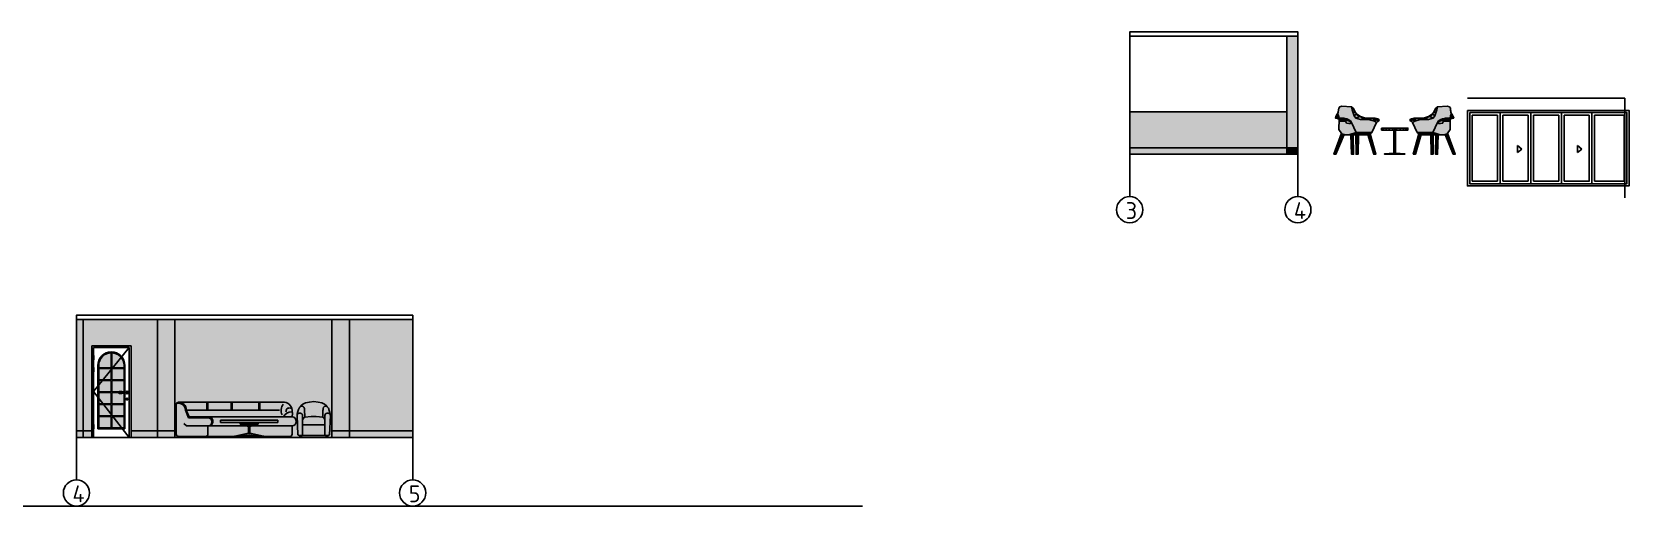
# Model space of a CAD drawing. Header units: inches. Extents: x -59797 to 874375, y -412711 to 5867.
# Drawn here: x 491289 to 527863, y -180190 to -169335 of the extents above; entities that cross this region are included whole.
import ezdxf

# ---------------------------------------------------------------- set-up
doc = ezdxf.new("R2010")
doc.units = ezdxf.units.IN
doc.header["$MEASUREMENT"] = 0
for name, color, linetype in [('1', 7, 'Continuous'), ('135', 135, 'Continuous'), ('FUR', 42, 'Continuous'), ('HA', 9, 'Continuous'), ('NOITHAT', 21, 'Continuous'), ('Plan 1', 7, 'Continuous'), ('SKIRTING', 2, 'Continuous'), ('wood', 26, 'Continuous')]:
    doc.layers.add(name, color=color, linetype=linetype)
doc.styles.add('gost', font='GOST Common.ttf')

# ---------------------------------------------------------------- blocks, each defined once
blk = doc.blocks.new('divan')
at = {"true_color": 0xece3d9, "transparency": 33554687}
h = blk.add_hatch(color=254, dxfattribs=at)
h.dxf.hatch_style = 1
h.paths.add_polyline_path([(767, -669), (-1144, -669, -0.040026), (-1161, -669), (-1161, -857, -0.414214), (-1213, -910), (-721, -910), (717, -910, 0.420231), (767, -857)])
h.paths.add_polyline_path([(-1161, -669), (-1162, -669, 0.99999), (-1162, -481), (-1609, -481), (-1675, -303, 0.414214), (-1832, -146), (-1874, -146, 0.162278), (-1884, -178), (-1884, -857, 0.414214), (-1832, -910), (-1213, -910, 0.414214), (-1161, -857)])
h.paths.add_polyline_path([(-1141, -460), (-1162, -460), (-1558, -460, -0.313327), (-1607, -426), (-1653, -303), (-1654, -303, 0.414214), (-1832, -125, 0.236068), (-1874, -146), (-1832, -146, -0.414214), (-1675, -303), (-1609, -481), (-1162, -481, -0.985066), (-1159, -669), (-1144, -669, 0.920338)])
h.paths.add_polyline_path([(768, -460), (-1141, -460, -0.920338), (-1144, -669), (767, -669), (768, -669, 0.9)])
h.paths.add_polyline_path([(755, -346, -0.13364), (765, -349, 0.424273), (590, -125), (-1832, -125, -0.407837), (-1654, -299), (-1607, -426, 0.313329), (-1558, -460), (-1162, -460, -0.048279), (-1141, -460), (568, -460, -0.294022)])
h.paths.add_polyline_path([(775, -372, 0.471778), (755, -346, 0.295201), (568, -460), (768, -460)])
h = blk.add_hatch(color=254, dxfattribs=at)
h.dxf.hatch_style = 1
h.paths.add_polyline_path([(-1607, -426, 0.313327), (-1558, -460), (-1162, -460, -1.086581), (-1159, -669, -0.005909), (-1161, -669), (-1161, -669), (-1162, -669, 0.007518), (-1159, -669, 1.086581), (-1162, -460), (-1558, -460, -0.313327), (-1607, -426), (-1653, -303), (-1654, -303, 0.005455), (-1654, -299)], flags=16)
at = {"true_color": 0x636466, "transparency": 33554687}
h = blk.add_hatch(color=251, dxfattribs=at)
h.dxf.hatch_style = 1
h.paths.add_polyline_path([(-1221, -910), (-1300, -910), (-1300, -933), (-1221, -933)])
h.paths.add_polyline_path([(-1725, -910), (-1804, -910), (-1804, -933), (-1725, -933)])
h.paths.add_polyline_path([(672, -910), (593, -910), (593, -933), (672, -933)])
blk.add_lwpolyline([(-1832, -910), (-1213, -910)])
at = {"layer": '1', "color": 18, "true_color": 0x000000}
for p, q in [((-1832, -125), (590, -125)), ((-1609, -481), (-1675, -303)), ((-1654, -303), (-895, -303)), ((-1186, -147), (-1186, -288)), ((-1160, -147), (-1160, -288)), ((-895, -303), (478, -303)), ((-628, -147), (-628, -288)), ((-602, -147), (-602, -288)), ((2, -147), (2, -288)), ((28, -147), (28, -288)), ((637, -292), (620, -342)), ((760, -269), (696, -257)), ((-1648, -669), (-1714, -609)), ((-1162, -481), (-1609, -481)), ((-1162, -460), (768, -460)), ((-1159, -669), (768, -669)), ((767, -669), (767, -857)), ((775, -372), (768, -460)), ((-1213, -910), (-721, -910)), ((-721, -910), (716, -910)), ((593, -910), (593, -933)), ((672, -933), (593, -933)), ((672, -910), (672, -933))]:
    blk.add_line(p, q, dxfattribs=at)
for centre, radius, start, end in [((-1832, -303), 157, 0, 90), ((758, -315), 243, 143.0663, 204.1837), ((750, -548), 202, 88.3753, 154.1619), ((570, -322), 197, 352.0804, 84.0888), ((686, -309), 52.3, 79.3564, 161.325), ((754, -367), 20.9, 346.2698, 87.2974), ((-1162, -575), 94.1, 270, 90), ((757, -564), 105, 276.0256, 83.9744), ((717, -859), 50.5, 269.1696, 2.005)]:
    blk.add_arc(centre, radius, start, end, dxfattribs=at)
at = {"layer": 'NOITHAT', "color": 18, "linetype": 'Continuous', "true_color": 0x000000}
for p, q in [((-1884, -857), (-1884, -178)), ((-1832, -146), (-1874, -146)), ((-1607, -426), (-1656, -296)), ((-1162, -669), (-1648, -669)), ((-1162, -460), (-1558, -460)), ((-1161, -669), (-1161, -857)), ((-1804, -910), (-1804, -933)), ((-1725, -933), (-1804, -933)), ((-1725, -910), (-1725, -933)), ((-1300, -910), (-1300, -933)), ((-1221, -933), (-1300, -933)), ((-1221, -910), (-1221, -933))]:
    blk.add_line(p, q, dxfattribs=at)
for centre, radius, start, end in [((-1832, -178), 52.3, 90, 180), ((-1832, -303), 178, 0, 90), ((-1558, -407), 52.3, 200.4108, 270), ((-1151, -564), 105, 266.0237, 95.528), ((-1832, -857), 52.3, 180, 270), ((-1213, -857), 52.3, 270, 0)]:
    blk.add_arc(centre, radius, start, end, dxfattribs=at)
blk = doc.blocks.new('kreslo')
at = {"true_color": 0xece3d9, "transparency": 33554687}
h = blk.add_hatch(color=254, dxfattribs=at)
h.dxf.hatch_style = 1
h.paths.add_polyline_path([(91, 401), (96, 408), (101, 414), (106, 419), (112, 423), (118, 426), (124, 428), (130, 429), (137, 430), (143, 429), (150, 428), (157, 427), (164, 424), (171, 420), (179, 414), (155, 449), (117, 480), (57, 505), (-33, 525), (-132, 536), (-230, 525), (-321, 505), (-380, 480), (-418, 449), (-443, 414), (-435, 420), (-428, 424), (-421, 427), (-414, 428), (-407, 429), (-400, 430), (-394, 429), (-387, 428), (-381, 426), (-375, 423), (-369, 419), (-364, 414), (-359, 408), (-355, 401), (-351, 391), (-347, 377), (-344, 356), (-342, 328), (-340, 290), (-339, 241), (-338, 179), (-189, 193), (-111, 193), (-75, 193), (75, 179), (75, 241), (76, 290), (78, 328), (81, 356), (84, 377), (87, 391)])
h.paths.add_polyline_path([(96, 165), (75, 179), (-75, 193), (-153, 193), (-189, 193), (-338, 179), (-360, 165), (-387, 116), (-387, 0), (124, 0), (124, 116)])
h.paths.add_polyline_path([(-347, 377), (-351, 391), (-355, 401), (-359, 408), (-364, 414), (-369, 419), (-375, 423), (-381, 426), (-387, 428), (-394, 429), (-400, 430), (-407, 429), (-414, 428), (-421, 427), (-428, 424), (-435, 420), (-441, 415), (-448, 409), (-455, 401), (-461, 392), (-468, 381), (-474, 368), (-480, 353), (-487, 334), (-493, 312), (-500, 286), (-508, 255), (-511, 240, -0.295577), (-465, 269), (-437, 269, -0.414214), (-387, 219), (-387, 116), (-360, 165), (-338, 179), (-339, 241), (-340, 290), (-342, 328), (-344, 356)])
h.paths.add_polyline_path([(-387, 219, 0.414214), (-437, 269), (-465, 269, 0.295577), (-511, 240), (-515, 219), (-495, -228, 0.159051), (-465, -238), (-387, -238)])
h.paths.add_polyline_path([(124, 0), (-387, 0), (-387, -238), (124, -238)])
h.paths.add_polyline_path([(252, 219), (247, 240, 0.295577), (202, 269), (174, 269, 0.414214), (124, 219), (124, -238), (202, -238, 0.159051), (231, -228)])
h.paths.add_polyline_path([(178, 415), (171, 420), (164, 424), (157, 427), (150, 428), (143, 429), (137, 430), (130, 429), (124, 428), (118, 426), (112, 423), (106, 419), (101, 414), (96, 408), (91, 401), (87, 391), (84, 377), (81, 356), (78, 328), (76, 290), (75, 241), (75, 179), (96, 165), (124, 116), (124, 219, -0.414214), (174, 269), (202, 269, -0.295577), (247, 240), (244, 255), (237, 286), (230, 312), (223, 334), (217, 353), (211, 368), (204, 381), (198, 392), (191, 401), (185, 409)])
at = {"true_color": 0x636466, "transparency": 33554687}
h = blk.add_hatch(color=251, dxfattribs=at)
h.dxf.hatch_style = 1
h.paths.add_polyline_path([(-411, -248, 0.03921), (-412, -238), (-454, -238, 0.097168), (-453, -264, 0.071406), (-448, -275, 0.106417), (-440, -284, 0.159042), (-433, -287, 0.159042), (-425, -284, 0.106417), (-417, -275, 0.071406), (-413, -264, 0.057738)])
h.paths.add_polyline_path([(189, -264, 0.097168), (190, -238), (148, -238, 0.03921), (147, -248, 0.057738), (149, -264, 0.071406), (154, -275, 0.106417), (162, -284, 0.159042), (169, -287, 0.159042), (177, -284, 0.106417), (185, -275, 0.071406)])
at = {"layer": '135', "color": 7}
for p, q in [((-480, 353), (-474, 368)), ((-474, 368), (-468, 381)), ((-468, 381), (-461, 392)), ((-461, 392), (-455, 401)), ((-455, 401), (-448, 409)), ((-448, 409), (-441, 415)), ((-441, 415), (-435, 420)), ((-435, 420), (-428, 424)), ((-428, 424), (-421, 427)), ((-421, 427), (-414, 428)), ((-414, 428), (-407, 429)), ((-407, 429), (-400, 430)), ((-400, 430), (-394, 429)), ((-394, 429), (-387, 428)), ((-387, 428), (-381, 426)), ((-381, 426), (-375, 423)), ((-375, 423), (-369, 419)), ((-369, 419), (-364, 414)), ((-364, 414), (-359, 408)), ((-359, 408), (-355, 401)), ((-355, 401), (-351, 391)), ((-351, 391), (-347, 377)), ((-347, 377), (-344, 356)), ((84, 377), (81, 356)), ((87, 391), (84, 377)), ((91, 401), (87, 391)), ((96, 408), (91, 401)), ((101, 414), (96, 408)), ((106, 419), (101, 414)), ((112, 423), (106, 419)), ((118, 426), (112, 423)), ((124, 428), (118, 426)), ((130, 429), (124, 428)), ((137, 430), (130, 429)), ((143, 429), (137, 430)), ((150, 428), (143, 429)), ((157, 427), (150, 428)), ((164, 424), (157, 427)), ((171, 420), (164, 424)), ((178, 415), (171, 420)), ((185, 409), (178, 415)), ((191, 401), (185, 409)), ((198, 392), (191, 401)), ((204, 381), (198, 392)), ((211, 368), (204, 381)), ((217, 353), (211, 368)), ((-515, 219), (-508, 255)), ((-508, 255), (-500, 286)), ((-500, 286), (-493, 312)), ((-493, 312), (-487, 334)), ((-487, 334), (-480, 353)), ((-465, 269), (-437, 269)), ((-387, 219), (-387, -238)), ((-344, 356), (-342, 328)), ((-342, 328), (-340, 290)), ((-340, 290), (-339, 241)), ((-339, 241), (-338, 179)), ((76, 290), (75, 241)), ((75, 241), (75, 179)), ((78, 328), (76, 290)), ((81, 356), (78, 328)), ((124, 219), (124, -238)), ((202, 269), (174, 269)), ((223, 334), (217, 353)), ((230, 312), (223, 334)), ((237, 286), (230, 312)), ((244, 255), (237, 286)), ((252, 219), (244, 255)), ((-465, -238), (202, -238))]:
    blk.add_line(p, q, dxfattribs=at)
for points in [[(-443, 413), (-418, 449), (-380, 480), (-321, 505), (-230, 525), (-132, 536)], [(179, 413), (155, 449), (117, 480), (57, 505), (-33, 525), (-132, 536)], [(-515, 219), (-495, -228)], [(-387, 116), (-360, 165), (-338, 179), (-189, 193), (-111, 193)], [(-387, 0), (124, 0)], [(124, 116), (96, 165), (75, 179), (-75, 193), (-153, 193)], [(252, 219), (231, -228)]]:
    blk.add_lwpolyline(points, dxfattribs=at)
for points in [[(-454, -238, 0.097168), (-453, -264, 0.071406), (-448, -275, 0.106417), (-440, -284, 0.159042), (-433, -287, 200.343192), (-433, -287, 0.106417), (-417, -275, 0.071406), (-413, -264, 0.057738), (-411, -248, 0.03921), (-412, -238, 0.071406)], [(190, -238, -0.097168), (189, -264, -0.071406), (185, -275, -0.106417), (177, -284, -0.159042), (169, -287, -0.159042), (162, -284, -0.106417), (154, -275, -0.071406), (149, -264, -0.057738), (147, -248, -0.03921), (148, -238, -0.071406)]]:
    blk.add_lwpolyline(points, format="xyb", dxfattribs=at)
for centre, start, end in [((-465, 219), 90, 180), ((-437, 219), 0, 90), ((174, 219), 90, 180), ((202, 219), 0, 90), ((-465, -188), 233.851, 270), ((202, -188), 270, 306.149)]:
    blk.add_arc(centre, 50, start, end, dxfattribs=at)
blk = doc.blocks.new('kof stolik')
at = {"transparency": 33554687}
h = blk.add_hatch(color=33, dxfattribs=at)
h.dxf.hatch_style = 1
h.paths.add_polyline_path([(706, 24), (-605, 24), (-605, -31), (706, -31)])
h = blk.add_hatch(color=253, dxfattribs=at)
h.dxf.hatch_style = 1
h.paths.add_polyline_path([(64, -125, -0.125135), (37, -125), (37, -274), (64, -274)])
h.paths.add_polyline_path([(106, -72), (-5, -72, 1)])
h.paths.add_polyline_path([(64, -274), (37, -274), (-278, -341, 2.09275), (-256, -354), (51, -314), (357, -354, 2.09275), (379, -341)])
h.paths.add_polyline_path([(257, -31), (-156, -31), (-156, -72), (257, -72)])
at = {"layer": 'NOITHAT', "color": 18, "linetype": 'Continuous', "true_color": 0x000000}
for p, q in [((-605, -31), (-605, 24)), ((-605, 24), (706, 24)), ((706, 24), (706, -31)), ((706, -31), (-605, -31)), ((-278, -341), (37, -274)), ((-256, -354), (51, -314)), ((-156, -31), (-156, -72)), ((257, -72), (-156, -72)), ((37, -125), (37, -274)), ((64, -274), (37, -274)), ((357, -354), (51, -314)), ((64, -125), (64, -274)), ((379, -341), (64, -274)), ((257, -31), (257, -72))]:
    blk.add_line(p, q, dxfattribs=at)
for centre, radius, start, end in [((-272, -357), 16.9, 94.3659, 7.4726), ((51, -72), 55.3, 180, 0), ((373, -357), 16.9, 172.5274, 85.6341)]:
    blk.add_arc(centre, radius, start, end, dxfattribs=at)
blk = doc.blocks.new('kresloo')
at = {"true_color": 0xa4a5a8, "transparency": 33554687}
h = blk.add_hatch(color=253, dxfattribs=at)
h.dxf.hatch_style = 1
h.paths.add_polyline_path([(935, -355), (920, -363), (801, -363), (760, -380), (698, -398), (645, -432), (540, -657), (589, -674), (639, -692), (708, -709), (797, -709), (868, -692), (937, -588)])
h.paths.add_polyline_path([(827, -346), (783, -346), (738, -363), (801, -363)])
h.paths.add_polyline_path([(801, -363), (738, -363), (720, -369), (760, -380)], flags=17)
h.paths.add_polyline_path([(720, -369), (698, -398), (760, -380)], flags=17)
h.paths.add_polyline_path([(720, -369), (707, -373), (664, -398), (645, -432), (698, -398)], flags=17)
h.paths.add_polyline_path([(707, -373), (684, -380), (664, -398)], flags=16)
h.paths.add_polyline_path([(724, -363), (759, -346), (684, -380), (707, -373)])
h.paths.add_polyline_path([(783, -346), (759, -346), (724, -363), (738, -363)])
h.paths.add_polyline_path([(738, -363), (724, -363), (720, -369)], flags=17)
h.paths.add_polyline_path([(724, -363), (707, -373), (720, -369)], flags=17)
h.paths.add_polyline_path([(932, -328), (888, -328), (827, -346), (801, -363), (842, -363)])
h.paths.add_polyline_path([(935, -328), (932, -328), (842, -363), (920, -363)])
h.paths.add_polyline_path([(888, -328), (828, -328), (783, -346), (827, -346)])
h.paths.add_polyline_path([(828, -328), (759, -346), (783, -346)])
h.paths.add_polyline_path([(986, -328), (935, -328), (920, -363), (935, -355)])
h.paths.add_polyline_path([(1008, -294), (978, -294), (986, -328), (1016, -328)])
h.paths.add_polyline_path([(978, -294), (935, -328), (986, -328)])
h.paths.add_polyline_path([(978, -294), (959, -242), (959, -242), (946, -277), (935, -328)])
h.paths.add_polyline_path([(974, -242), (959, -242), (978, -294), (1008, -294)])
h.paths.add_polyline_path([(952, -190), (959, -242), (974, -242)])
h.paths.add_polyline_path([(125, -398), (65, -363), (40, -398), (76, -432)])
h.paths.add_polyline_path([(100, -346), (49, -346), (23, -363), (65, -363)])
h.paths.add_polyline_path([(65, -363), (23, -363), (12, -380), (40, -398)])
h.paths.add_polyline_path([(169, -328), (100, -346), (175, -380), (259, -363)])
h.paths.add_polyline_path([(100, -346), (65, -363), (125, -398), (175, -380)])
h.paths.add_polyline_path([(169, -328), (109, -328), (49, -346), (100, -346)])
h.paths.add_polyline_path([(273, -328), (169, -328), (259, -363), (363, -363)])
h.paths.add_polyline_path([(546, -328), (469, -294), (357, -328), (440, -363)])
h.paths.add_polyline_path([(357, -328), (327, -328), (279, -328), (273, -328), (363, -363), (440, -363)])
h.paths.add_polyline_path([(469, -294), (439, -294), (327, -328), (357, -328)])
h.paths.add_polyline_path([(587, -277), (540, -242), (469, -294), (546, -328)])
h.paths.add_polyline_path([(563, -190), (525, -242), (540, -242), (587, -277), (610, -207)])
h.paths.add_polyline_path([(634, -138), (587, -138), (563, -190), (610, -207)])
h.paths.add_polyline_path([(649, -69), (610, -104), (587, -138), (634, -138)])
h.paths.add_polyline_path([(540, -242), (525, -242), (439, -294), (469, -294)])
h.paths.add_polyline_path([(540, -657), (180, -657), (200, -674), (589, -674)])
h.paths.add_polyline_path([(589, -674), (200, -674), (220, -692), (639, -692)])
at = {"true_color": 0xc7c8ca, "transparency": 33554687}
h = blk.add_hatch(color=9, dxfattribs=at)
h.dxf.hatch_style = 1
h.paths.add_polyline_path([(645, -432), (664, -398), (684, -380), (759, -346), (828, -328), (935, -328), (946, -277), (959, -242), (952, -190), (940, -104), (918, -69), (867, -52), (649, -69), (634, -138), (610, -207), (587, -277), (546, -328), (440, -363), (259, -363), (175, -380), (125, -398), (76, -432), (180, -657), (540, -657)])
at = {"true_color": 0x636466, "transparency": 33554687}
h = blk.add_hatch(color=251, dxfattribs=at)
h.dxf.hatch_style = 1
h.paths.add_polyline_path([(639, -709), (609, -709), (600, -1158), (630, -1158)])
h.paths.add_polyline_path([(846, -697), (819, -703), (1006, -1158), (1036, -1158)])
h.paths.add_polyline_path([(878, -677), (868, -692), (846, -697), (1036, -1158), (1053, -1158)])
h.paths.add_polyline_path([(522, -709), (492, -709), (497, -1158), (527, -1158)])
h.paths.add_polyline_path([(547, -709), (522, -709), (527, -1158), (544, -1158)])
h.paths.add_polyline_path([(664, -709), (639, -709), (630, -1158), (647, -1158)])
h.paths.add_polyline_path([(248, -699), (220, -692), (91, -1158), (121, -1158)])
h.paths.add_polyline_path([(272, -705), (248, -699), (121, -1158), (138, -1158)])
at = {"true_color": 0x939598, "transparency": 33554687}
h = blk.add_hatch(color=252, dxfattribs=at)
h.dxf.hatch_style = 1
h.paths.add_polyline_path([(639, -692), (220, -692), (272, -705), (289, -709), (492, -709), (522, -709), (522, -709), (547, -709), (708, -709)])
for points, elevation in [([(492, -709), (708, -709), (797, -709), (868, -692), (937, -588), (935, -355), (986, -328), (1016, -328), (1008, -294), (974, -242), (952, -190), (940, -104), (918, -69), (867, -52), (649, -69), (610, -104), (587, -138), (563, -190), (525, -242), (439, -294), (327, -328), (279, -328), (169, -328), (109, -328), (49, -346), (23, -363), (12, -380), (40, -398), (76, -432), (180, -657), (540, -657), (645, -432), (664, -398), (684, -380), (759, -346), (828, -328), (935, -328), (946, -277), (959, -242), (952, -190), (946, -138), (940, -104), (918, -69), (867, -52), (649, -69), (634, -138), (610, -207), (587, -277), (546, -328)], 229), ([(23, -363), (65, -363), (125, -398)], 229), ([(65, -363), (40, -398)], 229), ([(49, -346), (100, -346), (175, -380)], 229), ([(65, -363), (100, -346)], 229), ([(546, -328), (440, -363), (259, -363), (175, -380), (125, -398), (76, -432)], 101), ([(100, -346), (169, -328)], 229), ([(169, -328), (259, -363)], 322), ([(273, -328), (363, -363)], 229), ([(357, -328), (327, -328)], 151), ([(357, -328), (469, -294)], 151), ([(357, -328), (440, -363)], 151), ([(439, -294), (469, -294), (546, -328)], 79), ([(469, -294), (540, -242)], 79), ([(525, -242), (540, -242), (587, -277)], 69), ([(563, -190), (610, -207)], 71), ([(587, -138), (634, -138)], 65), ([(664, -398), (724, -363), (759, -346)], 229), ([(664, -398), (724, -363)], 229), ([(684, -380), (720, -369), (738, -363), (828, -328)], 229), ([(724, -363), (698, -398)], 229), ([(724, -363), (920, -363), (986, -328)], 229), ([(759, -346), (827, -346)], 229), ([(760, -380), (801, -363)], 229), ([(801, -363), (827, -346)], 229), ([(827, -346), (888, -328)], 229), ([(842, -363), (932, -328)], 229), ([(935, -328), (920, -363)], 229), ([(978, -294), (935, -328)], 390), ([(935, -328), (986, -328)], 229), ([(959, -241), (978, -294)], 320), ([(959, -242), (974, -242)], 229), ([(978, -294), (986, -328)], 320), ([(978, -294), (1008, -294)], 320), ([(220, -692), (91, -1158), (138, -1158), (272, -705)], 631), ([(248, -699), (121, -1158)], 631), ([(220, -692), (180, -657)], 631), ([(200, -674), (589, -674)], 700), ([(272, -705), (220, -692)], 631), ([(220, -692), (639, -692)], 631), ([(272, -705), (289, -709), (492, -709)], 631), ([(492, -709), (497, -1158), (544, -1158), (547, -709), (492, -708)], 229), ([(522, -709), (527, -1158)], 246), ([(540, -657), (589, -674), (639, -692), (708, -709)], 229), ([(609, -709), (600, -1158), (647, -1158), (664, -709), (609, -709)], 862), ([(639, -709), (630, -1158)], 879), ([(698, -398), (645, -432)], 229), ([(698, -398), (760, -380)], 229), ([(760, -380), (720, -369)], 1043), ([(819, -703), (1006, -1158), (1053, -1158), (878, -677), (868, -692), (846, -697), (819, -703)], 421), ([(846, -697), (1036, -1158)], 421)]:
    blk.add_lwpolyline(points, dxfattribs=dict(elevation=elevation))
at = {"layer": 'FUR', "color": 7, "linetype": 'ByBlock'}
for p, q in [((645, -432, 1036), (679, -453, 318)), ((679, -453, 318), (713, -452, 318)), ((713, -452, 318), (766, -444, 318)), ((766, -444, 318), (770, -428, 318)), ((770, -428, 318), (785, -402, 318)), ((785, -402, 318), (936, -400, 315))]:
    blk.add_line(p, q, dxfattribs=at)
at = {"layer": 'SKIRTING', "color": 7}
blk.add_line((937, -588, 287), (868, -692, 407), dxfattribs=at)
blk = doc.blocks.new('stolikk')
at = {"transparency": 33554687}
h = blk.add_hatch(color=33, dxfattribs=at)
h.dxf.hatch_style = 1
h.paths.add_polyline_path([(300, 0), (257, 0), (257, -45), (300, -45)])
h.paths.add_polyline_path([(257, 0), (173, 0), (173, -45), (257, -45)])
h.paths.add_polyline_path([(173, 0), (101, 0), (101, -45), (173, -45)])
h.paths.add_polyline_path([(101, 0), (46, 0), (46, -45), (101, -45)])
h.paths.add_polyline_path([(46, 0), (12, 0), (12, -45), (46, -45)])
h.paths.add_polyline_path([(12, 0), (0, 0), (0, -45), (12, -45)])
h.paths.add_polyline_path([(343, 0), (300, 0), (300, -45), (343, -45)])
h.paths.add_polyline_path([(427, 0), (343, 0), (343, -45), (427, -45)])
h.paths.add_polyline_path([(554, 0), (499, 0), (499, -45), (554, -45)])
h.paths.add_polyline_path([(588, 0), (554, 0), (554, -45), (588, -45)])
h.paths.add_polyline_path([(600, 0), (588, 0), (588, -45), (600, -45)])
h.paths.add_polyline_path([(499, 0), (427, 0), (427, -45), (499, -45)])
at = {"true_color": 0x636466, "transparency": 33554687}
h = blk.add_hatch(color=251, dxfattribs=at)
h.dxf.hatch_style = 1
h.paths.add_polyline_path([(317, -45), (283, -45), (283, -570), (283, -570), (283, -600), (317, -600), (317, -570)])
h.paths.add_polyline_path([(531, -585), (317, -570), (317, -600), (531, -600)])
h.paths.add_polyline_path([(283, -570), (69, -585), (69, -600), (283, -600)])
for points in [[(0, 0), (600, 0), (600, -45), (0, -45), (0, 0)], [(46, 0), (46, -45)], [(101, 0), (101, -45)], [(173, 0), (173, -45)], [(257, 0), (257, -45)], [(300, 0), (300, -45)], [(343, 0), (343, -45)], [(427, 0), (427, -45)], [(499, 0), (499, -45)], [(554, 0), (554, -45)]]:
    blk.add_lwpolyline(points)
for points, elevation in [([(588, 0), (588, -45)], 90), ([(12, 0), (12, -45)], 90), ([(283, -45), (283, -600), (317, -600), (317, -45), (283, -45)], 45), ([(283, -570), (69, -585), (69, -600), (283, -600), (283, -570)], -1222), ([(317, -570), (531, -585), (531, -600), (317, -600), (317, -570)], -1222)]:
    blk.add_lwpolyline(points, dxfattribs=dict(elevation=elevation))

msp = doc.modelspace()

# ---------------------------------------------------------------- hatches: boundary and pattern name
at = {"true_color": 0xd2cdc3, "transparency": 33554687}
h = msp.add_hatch(color=254, dxfattribs=at)
h.dxf.hatch_style = 1
h.paths.add_polyline_path([(520028.4, -171165.2), (516428.4, -171165.2), (516428.4, -171985.2), (520028.4, -171985.2)])
h.paths.add_polyline_path([(520278.4, -169435.2), (520028.4, -169435.2), (520028.4, -171985.2), (520278.4, -171985.2)])
at = {"true_color": 0xffffff, "transparency": 33554687}
h = msp.add_hatch(color=7, dxfattribs=at)
h.dxf.hatch_style = 1
h.paths.add_polyline_path([(520028.4, -171985.2), (516428.4, -171985.2), (516428.4, -172135.2), (520028.4, -172135.2)])
h.paths.add_polyline_path([(520278.4, -171985.2), (520028.4, -171985.2), (520028.4, -172135.2), (520278.4, -172135.2)])
h = msp.add_hatch(color=7, dxfattribs=at)
h.dxf.hatch_style = 1
h.paths.add_polyline_path([(520278.4, -171985.2), (520028.4, -171985.2), (520028.4, -172135.2), (520278.4, -172135.2)])
at = {"true_color": 0xd2cdc3, "transparency": 33554687}
h = msp.add_hatch(color=254, dxfattribs=at)
h.dxf.hatch_style = 1
h.paths.add_polyline_path([(494160.9, -175920.3), (492457.9, -175920.3), (492457.9, -178470.3), (492657.9, -178470.3), (492657.9, -176520.3), (492657.9, -176520.1), (493557.9, -176520.1), (493557.9, -178470.3), (494160.9, -178470.3)])
h.paths.add_polyline_path([(492457.9, -175920.3), (492307.9, -175920.3), (492307.9, -178470.3), (492457.9, -178470.3)])
h.paths.add_polyline_path([(494560.9, -175920.3), (494160.9, -175920.3), (494160.9, -178470.3), (494560.9, -178470.3)])
h.paths.add_polyline_path([(498559.9, -175920.3), (498159.9, -175920.3), (498159.9, -178470.3), (498559.9, -178470.3)])
h.paths.add_polyline_path([(500007.9, -175920.3), (498559.9, -175920.3), (498559.9, -178470.3), (500007.9, -178470.3)])
h = msp.add_hatch(color=254, dxfattribs=at)
h.dxf.hatch_style = 1
h.paths.add_polyline_path([(498159.9, -175920.3), (494560.9, -175920.3), (494560.9, -178620.3), (494675.4, -178620.3), (494675.4, -178597.5), (494647.2, -178597.5, -0.4142136), (494594.9, -178545.2), (494594.9, -177865.3, -0.4142136), (494647.2, -177813.1), (497069, -177813.1, -0.4242728), (497244.2, -178036.4, -0.3296756), (497253.8, -178059.4), (497247.3, -178147.5, -0.9045997), (497246.3, -178356.6), (497246.3, -178545.2, -0.4202311), (497196.5, -178597.5), (497151, -178597.5), (497151, -178620.3), (497437.5, -178620.3, -0.1498646), (497425.6, -178609, -0.0714062), (497421, -178597.2, -0.097168), (497420, -178571.2), (497486.4, -178571.2), (497486.4, -178217.9), (497514, -178168.4), (497535.4, -178154.3), (497535, -178092.2), (497533.9, -178043.2), (497532.1, -178005.4), (497529.7, -177977.1), (497526.7, -177956.7), (497523.1, -177942.4), (497519.1, -177932.6), (497514.6, -177925.5), (497509.6, -177919.6), (497504.3, -177914.8), (497498.6, -177910.8), (497492.7, -177907.8), (497486.5, -177905.7), (497480.1, -177904.4), (497473.5, -177903.9), (497466.7, -177904.1), (497459.9, -177905.2), (497453, -177907), (497446.1, -177909.8), (497439.2, -177913.7), (497432.3, -177918.7), (497430.8, -177920.1), (497455.4, -177884.1), (497493.3, -177853.8), (497553.1, -177828.9), (497643.5, -177809), (497742, -177797.2), (497840.5, -177809), (497930.9, -177828.9), (497990.7, -177853.8), (498028.5, -177884.1), (498053.1, -177920.1), (498058.4, -177925), (498065.1, -177932.6), (498071.7, -177941.7), (498078, -177952.4), (498084.4, -177965.2), (498090.7, -177980.6), (498097.1, -177999.1), (498103.7, -178021.2), (498110.6, -178047.4), (498117.8, -178078.3), (498121.1, -178093.9, -0.1056961), (498125.5, -178114.3), (498105, -178561.5, -0.1590508), (498075.5, -178571.2), (498063.9, -178571.2, -0.097168), (498062.9, -178597.2, -0.0714062), (498058.3, -178609, -0.1498646), (498046.4, -178620.3), (498159.9, -178620.3)])
h.paths.add_polyline_path([(497358.4, -178114.3, -0.1056961), (497362.8, -178093.9)], flags=16)
h.paths.add_polyline_path([(495179.1, -178597.5), (494754.1, -178597.5), (494754.1, -178620.3), (495179.1, -178620.3)], flags=16)
h.paths.add_polyline_path([(497072.3, -178597.5), (495758.2, -178597.5), (495265.8, -178597.5), (495257.8, -178597.5), (495257.8, -178620.3), (497072.3, -178620.3)], flags=17)
h.paths.add_polyline_path([(498027.4, -178609, -0.0714062), (498022.8, -178597.2, -0.0577385), (498021.1, -178581.7, -0.0392095), (498021.9, -178571.2), (497462, -178571.2, -0.0392095), (497462.9, -178581.7, -0.0577385), (497461.1, -178597.2, -0.0714062), (497456.5, -178609, -0.106145), (497441.1, -178620.3), (498042.9, -178620.3, -0.1590424), (498035.3, -178617.8, -0.1064171)], flags=17)
at = {"transparency": 33554687}
h = msp.add_hatch(color=7, dxfattribs=at)
h.dxf.hatch_style = 1
h.paths.add_polyline_path([(492707.9, -177020.2), (492697.9, -177020.2), (492697.9, -177120.2), (492707.9, -177120.2)])
h.paths.add_polyline_path([(492707.9, -176740.2), (492697.9, -176740.2), (492697.9, -176840.2), (492707.9, -176840.2)])
h.paths.add_polyline_path([(492707.9, -178320.2), (492697.9, -178320.2), (492697.9, -178420.3), (492707.9, -178420.3)])
at = {"true_color": 0xc3e6f9, "transparency": 33554687}
h = msp.add_hatch(color=254, dxfattribs=at)
h.dxf.hatch_style = 1
h.paths.add_polyline_path([(493397.9, -177040.2), (493128.2, -177040.2), (493115.4, -177055.9), (493115.4, -177300.2), (493397.9, -177300.2)])
h.paths.add_polyline_path([(493100.4, -177074.4), (493100.4, -177040.2), (492817.9, -177040.2), (492817.9, -177300.2), (492917.1, -177300.2)])
h.paths.add_polyline_path([(493100.4, -177074.4), (492917.1, -177300.2), (493100.4, -177300.2)], flags=17)
h.paths.add_polyline_path([(493333.3, -176787.6), (493140.4, -177025.2), (493397.9, -177025.2), (493397.9, -176970.2, 0.171892)])
h.paths.add_polyline_path([(493333.3, -176787.6, 0.2194278), (493115.4, -176680.3), (493115.4, -177025.2), (493140.4, -177025.2)])
h.paths.add_polyline_path([(493128.2, -177040.2), (493115.4, -177040.2), (493115.4, -177055.9)], flags=17)
h.paths.add_polyline_path([(493100.4, -176680.3, 0.4066588), (492817.9, -176970.2), (492817.9, -177025.2), (493100.4, -177025.2)])
h.paths.add_polyline_path([(493100.4, -177315.2), (492904.9, -177315.2), (492817.9, -177422.4), (492817.9, -177575.2), (493100.4, -177575.2)])
h.paths.add_polyline_path([(493397.9, -177315.2), (493115.4, -177315.2), (493115.4, -177575.2), (493397.9, -177575.2)])
h.paths.add_polyline_path([(492904.9, -177315.2), (492817.9, -177315.2), (492817.9, -177422.4)], flags=17)
h.paths.add_polyline_path([(493100.4, -177590.2), (492817.9, -177590.2), (492817.9, -177723.9), (492916.6, -177850.2), (493100.4, -177850.2)])
h.paths.add_polyline_path([(492817.9, -177723.9), (492817.9, -177850.2), (492916.6, -177850.2)], flags=17)
h.paths.add_polyline_path([(493397.9, -177590.2), (493115.4, -177590.2), (493115.4, -177850.2), (493397.9, -177850.2)])
h.paths.add_polyline_path([(493397.9, -177865.2), (493115.4, -177865.2), (493115.4, -178104.8), (493131.4, -178125.2), (493397.9, -178125.2)])
h.paths.add_polyline_path([(493100.4, -177865.2), (492928.3, -177865.2), (493100.4, -178085.6)], flags=17)
h.paths.add_polyline_path([(492928.3, -177865.2), (492817.9, -177865.2), (492817.9, -178125.2), (493100.4, -178125.2), (493100.4, -178085.6)])
h.paths.add_polyline_path([(493143.1, -178140.2), (493115.4, -178140.2), (493115.4, -178400.3), (493346.1, -178400.3)])
h.paths.add_polyline_path([(493397.9, -178140.2), (493143.1, -178140.2), (493346.1, -178400.3), (493397.9, -178400.3)])
h.paths.add_polyline_path([(493100.4, -178140.2), (492817.9, -178140.2), (492817.9, -178400.3), (493100.4, -178400.3)])
h.paths.add_polyline_path([(493115.4, -178104.8), (493115.4, -178125.2), (493131.4, -178125.2)], flags=17)
at = {"true_color": 0xc7c8ca, "transparency": 33554687}
h = msp.add_hatch(color=9, dxfattribs=at)
h.dxf.hatch_style = 1
h.paths.add_polyline_path([(493437.9, -177590.2, 1), (493498, -177590.2, 1)])
h.paths.add_polyline_path([(493488, -177590.2, -1), (493447.9, -177590.2, -1)], flags=0)
h.paths.add_polyline_path([(493447.9, -177590.2, 1), (493488, -177590.2, 1)], flags=16)
h.paths.add_polyline_path([(493438.5, -177584.4, 0.0248166), (493312.9, -177567.4, -0.0508631), (493304.9, -177565.9, 1.3332912), (493304.7, -177613.4, -0.0539796), (493313.2, -177611.9, 0.0304965), (493438.5, -177596.2, -0.0501344), (493437.9, -177590.2, -0.0489427)])
h.paths.add_polyline_path([(493311, -177577.3, -0.0555561), (493302.3, -177575.6, 1.3592532), (493302.2, -177603.7, -0.0590149), (493311.4, -177602, 0.0252493), (493414.4, -177590.3, 0.0205598)], flags=16)
h.paths.add_polyline_path([(493468, -177740.1), (493457.9, -177740.1, 0.4163338), (493468, -177750.1)], flags=17)
h.paths.add_polyline_path([(493478, -177740.1), (493468, -177740.1), (493468, -177750.1, 0.4120965)], flags=17)
h.paths.add_polyline_path([(493468, -177730.1), (493468, -177740.1), (493478, -177740.1, 0.4120965)], flags=17)
h.paths.add_polyline_path([(493468, -177730.1, 0.4163338), (493457.9, -177740.1), (493468, -177740.1)], flags=17)
h.paths.add_polyline_path([(493468, -177720.1, 0.4152733), (493447.9, -177740.1), (493457.9, -177740.1, -0.4163338), (493468, -177730.1)])
h.paths.add_polyline_path([(493468, -177720.1), (493468, -177730.1, -0.4120965), (493478, -177740.1), (493488, -177740.1, 0.4131546)])
h.paths.add_polyline_path([(493488, -177740.1), (493478, -177740.1, -0.4120965), (493468, -177750.1), (493468, -177760.2, 0.4131546)])
h.paths.add_polyline_path([(493468, -177750.1, -0.4163338), (493457.9, -177740.1), (493447.9, -177740.1, 0.4152733), (493468, -177760.2)])
h = msp.add_hatch(color=9, dxfattribs=at)
h.dxf.hatch_style = 1
h.paths.add_polyline_path([(493447.9, -177590.2, 1), (493488, -177590.2, 1)])
h.paths.add_polyline_path([(493311, -177577.3, -0.0555561), (493302.3, -177575.6, 1.3592532), (493302.2, -177603.7, -0.0590149), (493311.4, -177602, 0.0252493), (493414.4, -177590.3, 0.0205598)])
at = {"true_color": 0xffffff, "transparency": 33554687}
h = msp.add_hatch(color=7, dxfattribs=at)
h.dxf.hatch_style = 1
h.paths.add_polyline_path([(492457.9, -178470.3), (492307.9, -178470.3), (492307.9, -178620.3), (492457.9, -178620.3)])
h.paths.add_polyline_path([(492657.9, -178470.3), (492457.9, -178470.3), (492457.9, -178620.3), (492657.9, -178620.3)])
h.paths.add_polyline_path([(494160.9, -178470.3), (493557.9, -178470.3), (493557.9, -178620.3), (494160.9, -178620.3)])
h.paths.add_polyline_path([(494560.9, -178470.3), (494160.9, -178470.3), (494160.9, -178620.3), (494560.9, -178620.3)])
h.paths.add_polyline_path([(498559.9, -178470.3), (498159.9, -178470.3), (498159.9, -178620.3), (498559.9, -178620.3)])
h.paths.add_polyline_path([(500007.9, -178470.3), (498559.9, -178470.3), (498559.9, -178620.3), (500007.9, -178620.3)])

# ---------------------------------------------------------------- linework, layer by layer
for p, q in [((524273.5, -172751.6), (524273.5, -171241.6)), ((524273.5, -171241.6), (524853.5, -171241.6)), ((524853.5, -172751.6), (524853.5, -171241.6)), ((524913.5, -172811.6), (524913.5, -171181.6)), ((524973.5, -172751.6), (524973.5, -171241.6)), ((524973.7, -171241.6), (525553.7, -171241.6)), ((525553.7, -172751.6), (525553.7, -171241.6)), ((525613.7, -172811.6), (525613.7, -171181.6)), ((525673.7, -172751.6), (525673.7, -171241.6)), ((525673.7, -171241.6), (526253.7, -171241.6)), ((526253.7, -172751.6), (526253.7, -171241.6)), ((526313.7, -172811.6), (526313.7, -171181.6)), ((526373.7, -172751.6), (526373.7, -171241.6)), ((526373.7, -171241.6), (526953.7, -171241.6)), ((526953.7, -172751.6), (526953.7, -171241.6)), ((527013.7, -172811.6), (527013.7, -171181.6)), ((527073.7, -172751.6), (527073.7, -171241.6)), ((527073.7, -171241.6), (527753.5, -171241.6)), ((527753.5, -172751.6), (527753.5, -171241.6)), ((525404.9, -172018.3), (525305.3, -171938.6)), ((525305.3, -172097.9), (525305.3, -171938.6)), ((525305.3, -172097.9), (525404.9, -172018.3)), ((526785.8, -172018.3), (526686.2, -171938.6)), ((526686.2, -172097.9), (526686.2, -171938.6)), ((526686.2, -172097.9), (526785.8, -172018.3)), ((524273.5, -172751.6), (524853.7, -172751.6)), ((524973.5, -172751.6), (525553.7, -172751.6)), ((525673.7, -172751.6), (526253.9, -172751.6)), ((526373.7, -172751.6), (526953.9, -172751.6)), ((527073.7, -172751.6), (527753.5, -172751.6)), ((492657.9, -178620.3), (492657.9, -176520.1)), ((493557.9, -176520.1), (492657.9, -176520.1)), ((493517.9, -176560.1), (492697.9, -177570.2)), ((493517.9, -176560.1), (492697.9, -176560.1)), ((492697.9, -178620.3), (492697.9, -176560.1)), ((493517.9, -178620.3), (493517.9, -176560.1)), ((493557.9, -178620.3), (493557.9, -176520.1)), ((492707.9, -176740.2), (492697.9, -176740.2)), ((492707.9, -176840.2), (492697.9, -176840.2)), ((492707.9, -177020.2), (492697.9, -177020.2)), ((492707.9, -176840.2), (492707.9, -176740.2)), ((492707.9, -177120.2), (492707.9, -177020.2)), ((492797.9, -178420.3), (492797.9, -176970.2)), ((492817.9, -178400.3), (492817.9, -176970.2)), ((493100.4, -176680.3), (493100.4, -177025.2)), ((493115.4, -176680.3), (493115.4, -177025.2)), ((493397.9, -178400.3), (493397.9, -176970.2)), ((493417.9, -178420.3), (493417.9, -176970.2)), ((492707.9, -177120.2), (492697.9, -177120.2)), ((493100.4, -177025.2), (492817.9, -177025.2)), ((493100.4, -177040.2), (492817.9, -177040.2)), ((493100.4, -177300.2), (492817.9, -177300.2)), ((493100.4, -177315.2), (492817.9, -177315.2)), ((493100.4, -177040.2), (493100.4, -177300.2)), ((493100.4, -177315.2), (493100.4, -177575.2)), ((493397.9, -177025.2), (493115.4, -177025.2)), ((493115.4, -177040.2), (493115.4, -177300.2)), ((493397.9, -177040.2), (493115.4, -177040.2)), ((493397.9, -177300.2), (493115.4, -177300.2)), ((493115.4, -177315.2), (493115.4, -177575.2)), ((493397.9, -177315.2), (493115.4, -177315.2)), ((492697.9, -177570.2), (493517.9, -178620.3)), ((493100.4, -177575.2), (492817.9, -177575.2)), ((493100.4, -177590.2), (492817.9, -177590.2)), ((493100.4, -177590.2), (493100.4, -177850.2)), ((493397.9, -177575.2), (493115.4, -177575.2)), ((493115.4, -177590.2), (493115.4, -177850.2)), ((493397.9, -177590.2), (493115.4, -177590.2)), ((493100.4, -177850.2), (492817.9, -177850.2)), ((493100.4, -177865.2), (492817.9, -177865.2)), ((493100.4, -177865.2), (493100.4, -178125.2)), ((493397.9, -177850.2), (493115.4, -177850.2)), ((493115.4, -177865.2), (493115.4, -178125.2)), ((493397.9, -177865.2), (493115.4, -177865.2)), ((492707.9, -178320.2), (492697.9, -178320.2)), ((492707.9, -178420.3), (492697.9, -178420.3)), ((492707.9, -178420.3), (492707.9, -178320.2)), ((493417.9, -178420.3), (492797.9, -178420.3)), ((493100.4, -178125.2), (492817.9, -178125.2)), ((493100.4, -178140.2), (492817.9, -178140.2)), ((493397.9, -178400.3), (492817.9, -178400.3)), ((493100.4, -178140.2), (493100.4, -178400.3)), ((493397.9, -178125.2), (493115.4, -178125.2)), ((493115.4, -178140.2), (493115.4, -178400.3)), ((493397.9, -178140.2), (493115.4, -178140.2)), ((493557.9, -178620.3), (492657.9, -178620.3))]:
    msp.add_line(p, q)
at = {"color": 18, "true_color": 0x000000}
for points in [[(516428.4, -169435.2), (516428.4, -169335.2), (520278.4, -169335.2), (520278.4, -169435.2)], [(520278.4, -172135.2), (520028.4, -172135.2), (520028.4, -169435.2)], [(492307.9, -175920.3), (492307.9, -175820.3), (500007.9, -175820.3), (500007.9, -175920.3)], [(492307.9, -175920.3), (492307.9, -178620.3)], [(492457.9, -175920.3), (492457.9, -178620.3)], [(494160.9, -175920.3), (494160.9, -178620.3)], [(494560.9, -175920.3), (494560.9, -178620.3)], [(498159.9, -175920.3), (498159.9, -178620.3)], [(498559.9, -175920.3), (498559.9, -178620.3)], [(492657.9, -176520.3), (492657.9, -178620.3)], [(493557.9, -176520.3), (492657.9, -176520.3)], [(493557.9, -176520.3), (493557.9, -178620.3)]]:
    msp.add_lwpolyline(points, dxfattribs=at)
for points in [[(516428.4, -169435.2), (516428.4, -171165.2), (520028.4, -171165.2)], [(492307.9, -178620.3), (492307.9, -178470.3), (492657.9, -178470.3)], [(493557.9, -178470.3), (494560.9, -178470.3)], [(498159.9, -178470.3), (500007.9, -178470.3)]]:
    msp.add_lwpolyline(points)
at = {"color": 7}
for points in [[(524163.5, -170854.3), (527763.5, -170854.3), (527763.5, -173133.1)], [(516428.4, -172135.2), (516428.4, -171985.2), (520278.4, -171985.2)], [(516428.4, -172135.2), (516428.4, -173104.8)], [(520278.4, -172135.2), (520278.4, -173104.8)], [(492307.9, -178620.3), (492307.9, -179589.9)], [(500007.9, -178620.3), (500007.9, -179589.9)], [(482152.1, -180189.9), (455787.6, -180189.9), (510307.8, -180189.9)]]:
    msp.add_lwpolyline(points, dxfattribs=at)
for points in [[(524163.5, -171131.6), (527863.5, -171131.6), (527863.5, -172861.6), (524163.5, -172861.6)], [(524213.5, -171181.6), (527813.5, -171181.6), (527813.5, -172811.6), (524213.5, -172811.6)]]:
    msp.add_lwpolyline(points, close=True, dxfattribs=at)
at = {"color": 253}
msp.add_lwpolyline([(493557.9, -178620.3), (492657.9, -178620.3)], dxfattribs=at)
at = {"color": 7}
for centre in [(516428.4, -173404.8), (520278.4, -173404.8), (492307.9, -179889.9), (500007.9, -179889.9)]:
    msp.add_circle(centre, 300, dxfattribs=at)
for radius in [310, 290]:
    msp.add_arc((493107.9, -176970.2), radius, 0, 180)
at = {"layer": 'FUR', "color": 18, "true_color": 0x000000}
for points in [[(516428.4, -172135.2), (520278.4, -172135.2), (520278.4, -169435.2), (516428.4, -169435.2), (516428.4, -172135.2)], [(492307.9, -178620.3), (500007.9, -178620.3), (500007.9, -175920.3), (492307.9, -175920.3), (492307.9, -178620.3)]]:
    msp.add_lwpolyline(points, dxfattribs=at)
at = {"layer": 'HA', "color": 7}
for p, q in [((493438.3, -177740.1), (493494.2, -177740.1)), ((493468, -177709.4), (493468, -177765.4))]:
    msp.add_line(p, q, dxfattribs=at)
msp.add_circle((493467.9, -177740.1), 10, dxfattribs=at)
for centre, radius, start, end in [((493297.8, -177589.6), 14.7, 72.47917, 287.11178), ((493314, -177642), 40.1, 93.60224, 107.11178), ((493314.3, -177537.4), 40.1, 252.47917, 265.19861), ((493204.9, -178840.6), 1267.7, 80.4873, 85.19861), ((493247, -176577.6), 1026.4, 273.60224, 279.38773)]:
    msp.add_arc(centre, radius, start, end, dxfattribs=at)
at = {"layer": 'wood', "color": 7}
for centre, radius in [((493467.9, -177590.2), 30), ((493467.9, -177590.2), 20), ((493467.9, -177740.1), 20)]:
    msp.add_circle(centre, radius, dxfattribs=at)
for centre, radius, start, end in [((493297.8, -177589.6), 24.7, 73.50512, 286.02205), ((493315.7, -177651.9), 40.1, 93.66283, 106.02205), ((493316.2, -177527.5), 40.1, 253.50512, 265.15205), ((493204.9, -178840.6), 1277.7, 79.46568, 85.15205), ((493247, -176577.6), 1036.5, 273.66283, 280.64995)]:
    msp.add_arc(centre, radius, start, end, dxfattribs=at)

# ---------------------------------------------------------------- block references
at = {"xscale": -1}
msp.add_blockref('kresloo', (522156, -170978.8, 1266.6), dxfattribs=at)
for name, p in [('kresloo', (522831.1, -170978.8, 1266.6)), ('stolikk', (522197.3, -171537.1, 1221.7)), ('divan', (496479.1, -177687.8)), ('kreslo', (497873.7, -178333.5)), ('kof stolik', (496212.8, -178246.9))]:
    msp.add_blockref(name, p)

# ---------------------------------------------------------------- texts
at = {"layer": 'Plan 1', "color": 7, "char_height": 384.875, "attachment_point": 1, "style": 'gost'}
for s, insert in [('\\pt231.70618;3', (516338.3, -173232.4)), ('\\pt231.70618;4', (520188.3, -173232.4)), ('\\pt231.70618;4', (492217.7, -179717.5)), ('\\pt231.70618;5', (499917.7, -179717.5))]:
    msp.add_mtext_dynamic_manual_height_columns(s, width=384.875, gutter_width=0.55, heights=[0], dxfattribs=dict(at, insert=insert))

doc.saveas('drawing.dxf')
